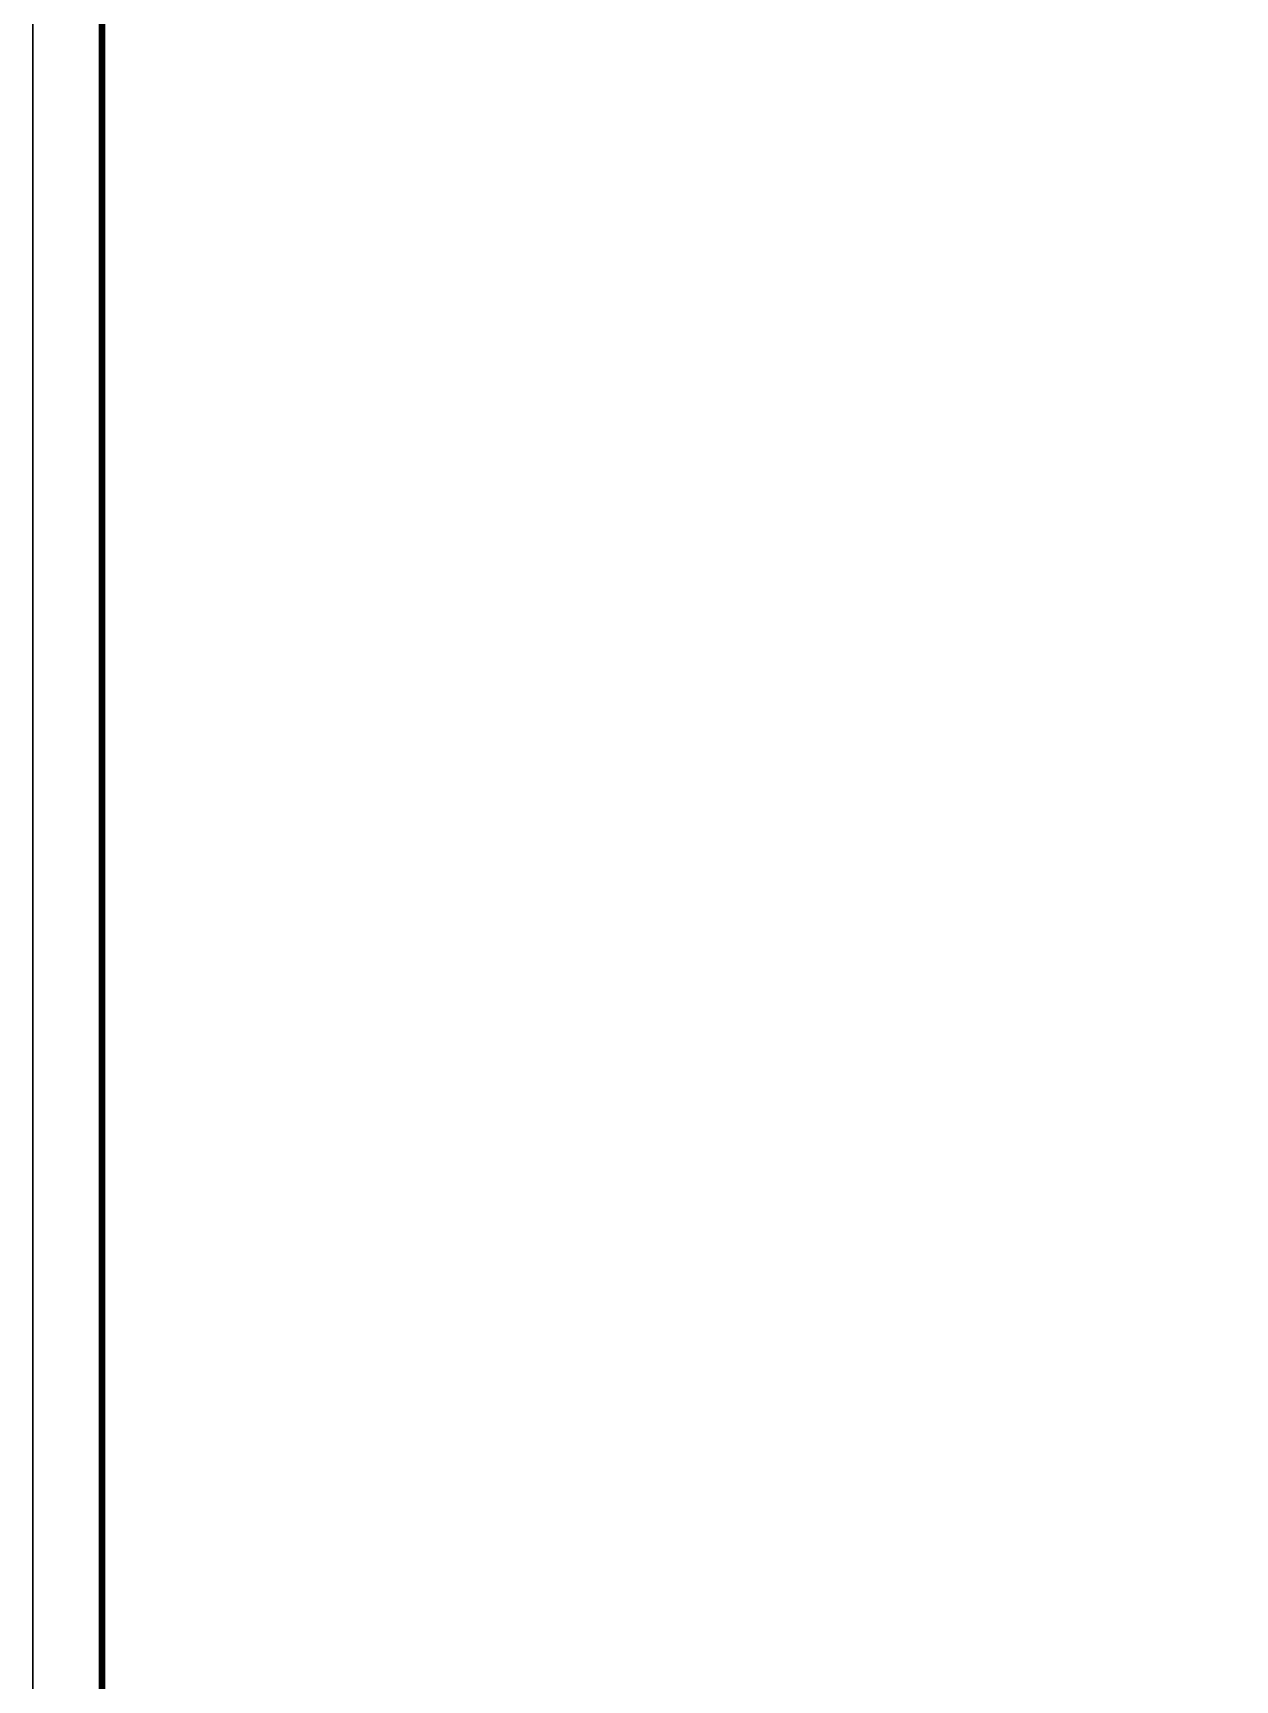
# Model space of a CAD drawing. Extents: x -12446 to 284554, y -295110 to 165007.
# Drawn here: x 225154 to 242561, y -255057 to -231222 of the extents above; entities that cross this region are included whole.
import ezdxf

# ---------------------------------------------------------------- set-up
doc = ezdxf.new("R2010")
doc.units = 0
doc.header["$LTSCALE"] = 1000
doc.layers.get('0').update_dxf_attribs({"linetype": 'CONTINUOUS'})
for name, color, linetype in [('A-Anno-Note', 241, 'CONTINUOUS'), ('A-Detl-Thin', 131, 'CONTINUOUS'), ('AX-14-E$0$A-Detl-Thin', 131, 'CONTINUOUS'), ('AX-14-E$0$AX-31-B01$0$A-Grid-Iden', 11, 'CONTINUOUS'), ('AX-31-B01$0$A-Grid-Iden', 11, 'CONTINUOUS')]:
    doc.layers.add(name, color=color, linetype=linetype)

# ---------------------------------------------------------------- blocks, each defined once
blk = doc.blocks.new('*U181')
at = {"color": 4}
blk.add_lwpolyline([(-831, -10), (10, -10), (10, 584), (-831, 584)], close=True, dxfattribs=at)
at = {"color": 4, "const_width": 1}
blk.add_lwpolyline([(-806, 0), (0, 0), (0, 574), (-806, 574)], close=True, dxfattribs=at)
blk = doc.blocks.new('*U401')
at = {"color": 4}
blk.add_lwpolyline([(-831, -10), (10, -10), (10, 584), (-831, 584)], close=True, dxfattribs=at)
at = {"color": 4, "const_width": 1}
blk.add_lwpolyline([(-806, 0), (0, 0), (0, 574), (-806, 574)], close=True, dxfattribs=at)
blk = doc.blocks.new('AX-14-E')
at = {"layer": 'AX-14-E$0$A-Detl-Thin'}
blk.add_lwpolyline([(225154, -190010), (284554, -190010), (284554, -274110), (225154, -274110)], close=True, dxfattribs=at)
at = {"layer": 'AX-14-E$0$AX-31-B01$0$A-Grid-Iden', "linetype": 'ByBlock', "xscale": 100, "yscale": 100, "zscale": 100, "rotation": 270}
blk.add_blockref('*U401', (226154, -273110), dxfattribs=at)

msp = doc.modelspace()

# ---------------------------------------------------------------- linework, layer by layer
at = {"layer": 'A-Detl-Thin'}
msp.add_lwpolyline([(225154, -190010), (284554, -190010), (284554, -274110), (225154, -274110)], close=True, dxfattribs=at)

# ---------------------------------------------------------------- block references
at = {"layer": 'AX-31-B01$0$A-Grid-Iden', "linetype": 'ByBlock', "xscale": 100, "yscale": 100, "zscale": 100, "rotation": 270}
msp.add_blockref('*U181', (226154, -273110), dxfattribs=at)

# ---------------------------------------------------------------- next in the draw order: block references
at = {"layer": 'A-Anno-Note'}
msp.add_blockref('AX-14-E', (0, 0), dxfattribs=at)

doc.saveas('drawing.dxf')
